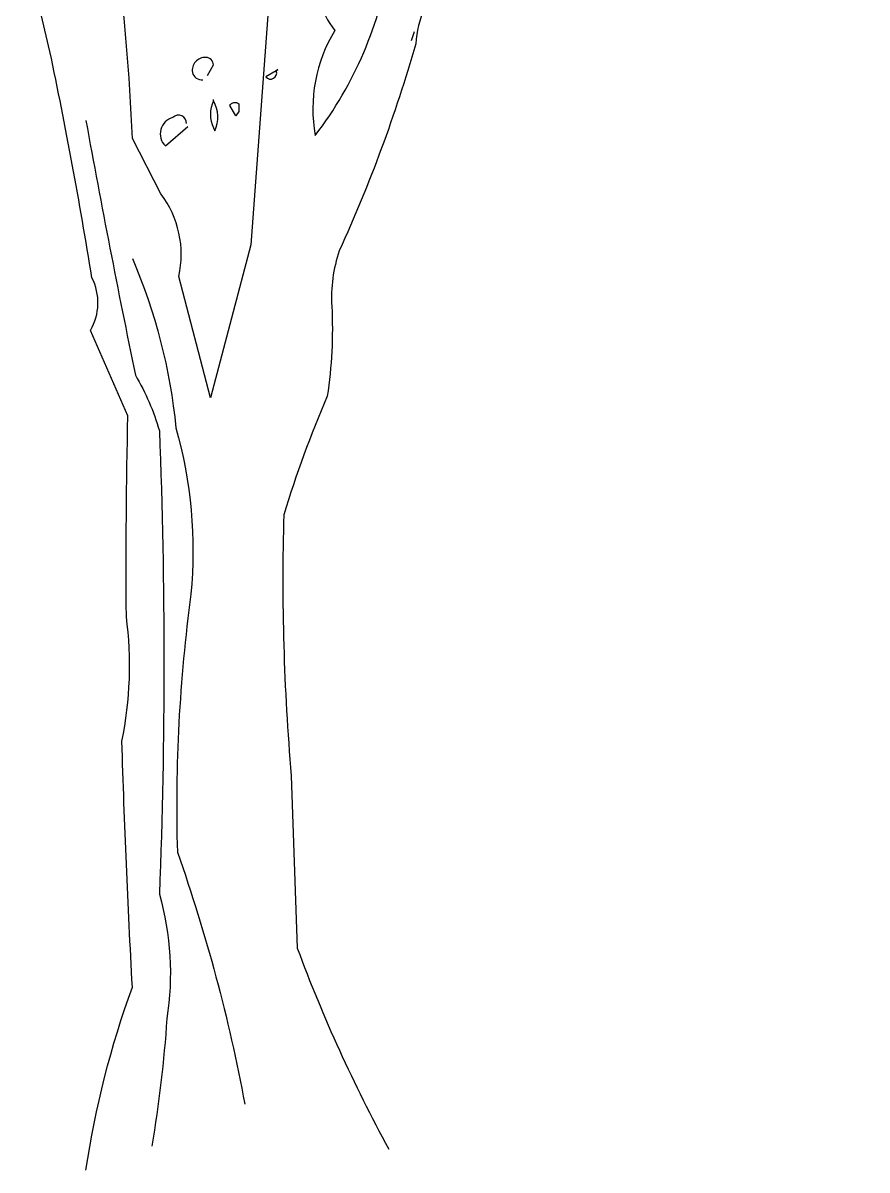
# Model space of a CAD drawing. Extents: x -4.2 to 4.7, y 0 to 12.
# Drawn here: x -0.812 to 2.553, y -0.03 to 4.542 of the extents above; entities that cross this region are included whole.
import ezdxf

# ---------------------------------------------------------------- set-up
doc = ezdxf.new("R2010")
doc.units = 0
doc.header["$MEASUREMENT"] = 0
doc.layers.get('0').update_dxf_attribs({"linetype": 'CONTINUOUS'})

msp = doc.modelspace()

# ---------------------------------------------------------------- linework, layer by layer
for points in [[(1.7461, 6.6396), (1.5429, 6.3527, -0.103516), (1.3816, 6.281, -0.263885), (1.537, 6.55, 0.184021), (1.6147, 6.801, -0.641693), (1.5967, 6.8727, 0.359894), (1.5011, 6.783, -0.041519), (0.9931, 6.4782, 0.142288), (0.6406, 6.0778, -0.330444), (0.6047, 5.8687, -0.018387), (0.4075, 5.0141, 0.308121), (0.3537, 4.7691, 0.186462), (0.4314, 4.5121, 0.184647), (0.3537, 4.0938, 0.124985), (0.6525, 4.793, -0.090317), (0.7421, 5.1934, -0.081436), (1.0888, 5.8567, 0.012741), (1.4354, 6.2213), (1.4414, 6.2272)], [(2.5529, 6.287, 0.087677), (1.9374, 6.048, 0.246613), (1.7999, 6.0002, -0.059418), (1.4892, 5.7551, 0.132263), (1.1425, 5.277, 0.073013), (0.79, 4.6018, 0.098373), (0.7541, 4.4583, -0.036575), (0.4493, 3.6336, 0.099014), (0.4194, 3.4125, -0.049866), (0.4015, 3.0539, 0.029373), (0.2282, 2.5818, 0.029037), (0.2581, 1.542), (0.282, 0.8547, 0.03653), (0.6465, 0.0539)], [(-0.5606, -0.0297, -0.050018), (-0.3754, 0.6994, -0.006073), (-0.4172, 1.6794, 0.083801), (-0.3993, 2.1755, -0.007568), (-0.3933, 2.9763), (-0.5427, 3.3169, 0.257843), (-0.5367, 3.5261, 0.011612), (-0.7041, 4.4284), (-0.8116, 4.8886)], [(0.1684, 4.6257), (0.0967, 3.6575), (-0.0646, 3.048), (-0.1901, 3.532, 0.219635), (-0.2618, 3.8607), (-0.3754, 4.0818, 0.021927), (-0.4411, 4.8468, -0.158203)], [(-0.0766, 4.3328), (-0.0527, 4.3747, 0.4142), (-0.0826, 4.4045, 0.475433), (-0.1363, 4.3448, 0.355026), (-0.0945, 4.3149)], [(0.1983, 4.3508), (0.1565, 4.3268, 0.831802), (0.1983, 4.3508), (0.2043, 4.3567), (0.1983, 4.3508)], [(-0.0527, 4.2312, 0.222214), (-0.0527, 4.1237), (-0.0467, 4.1117, 0.249405), (-0.0527, 4.2312), (-0.0527, 4.2372)], [(0.037, 4.1715), (0.0131, 4.2133, -0.489075), (0.0489, 4.2193), (0.0489, 4.1894), (0.037, 4.1715)], [(-0.1602, 4.1416, 0.680847), (-0.214, 4.1655, 0.580322), (-0.2439, 4.0519), (-0.1543, 4.1296)], [(-0.5606, 4.1535, 0.005661), (-0.3634, 3.1376, -0.062256), (-0.2678, 2.9165, -0.019409), (-0.2678, 1.0699, -0.107346), (-0.2379, 0.5739, -0.024567), (-0.2977, 0.0659)], [(-0.3754, 3.6037, -0.076859), (-0.2021, 2.9284, -0.093506), (-0.1423, 2.2651, 0.040573), (-0.1961, 1.2372, -0.038879), (0.0728, 0.2332)]]:
    msp.add_lwpolyline(points, format="xyb")
msp.add_lwpolyline([(0.7481, 4.5061), (0.7362, 4.4703)])

doc.saveas('drawing.dxf')
